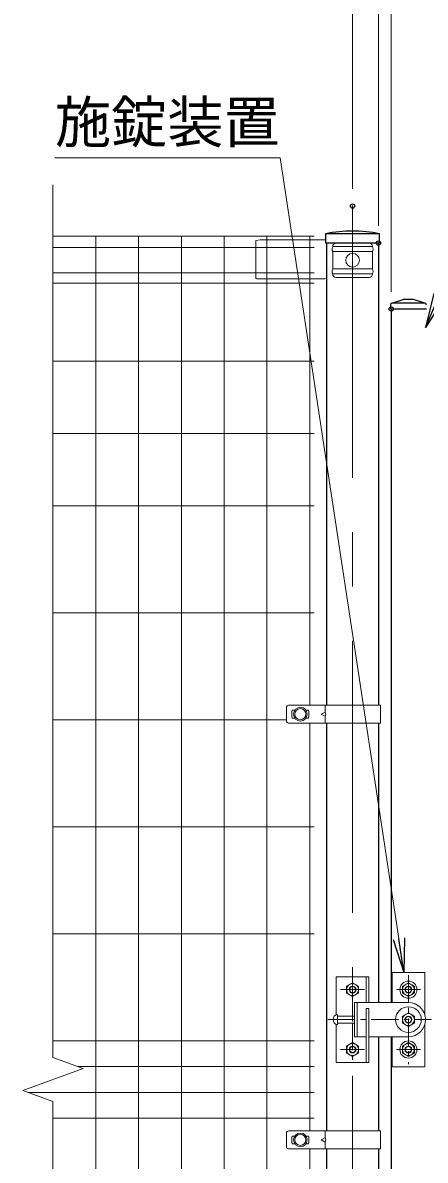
# Model space of a CAD drawing. Units: millimetres, scale not verified. Extents: x -4200 to 4200, y -2970 to 2970.
# Drawn here: x -3004 to -2534, y 314 to 1642 of the extents above; entities that cross this region are included whole.
import ezdxf
from ezdxf.enums import TextEntityAlignment as Align

# ---------------------------------------------------------------- set-up
doc = ezdxf.new("R2010")
doc.units = ezdxf.units.MM
doc.header["$LTSCALE"] = 10
doc.header["$PDMODE"] = 32
doc.header["$PDSIZE"] = 5
doc.linetypes.add('USER1', pattern=[50.8, 31.75, -6.35, 6.35, -6.35])
for name, color, linetype, lineweight in [('0-1_D-STR1', 1, 'Continuous', 25), ('0-2_D-BMK', 2, 'USER1', 13), ('0-3_D-STR3', 3, 'Continuous', 13), ('0-6_D-STR-DIM', 7, 'Continuous', 13), ('0-8_Defpoints', 6, 'Continuous', 25), ('0-9_D-STR-TXT', 7, 'Continuous', 13), ('0-D_D-STR2', 7, 'Continuous', 13)]:
    doc.layers.add(name, color=color, linetype=linetype, lineweight=lineweight)
doc.layers.add('0-7_0', color=7, linetype='Continuous')
doc.styles.add('ＭＳ ゴシック', font='')
doc.styles.get('ＭＳ ゴシック').set_extended_font_data('MS Gothic')

# ---------------------------------------------------------------- blocks, each defined once
blk = doc.blocks.new('U36')
at = {"layer": '0-1_D-STR1'}
for p, q in [((90, 19196), (90, 19150)), ((510, 19150), (90, 19150)), ((100, 19150), (100, 11050)), ((106.9, 19219), (240, 19260)), ((489.6, 19220), (114, 19220)), ((360, 19260), (240, 19260)), ((493.1, 19219), (360, 19260)), ((100, 10650), (100, 300))]:
    blk.add_line(p, q, dxfattribs=at)
for centre, start, end in [((114, 19196), 90, 180), ((486, 19196), 0, 72.84994)]:
    blk.add_arc(centre, 24, start, end, dxfattribs=at)
at = {"layer": '0-2_D-BMK'}
for p, q in [((-352.5, 11320), (-352.5, 10380)), ((300, 11370), (300, 10330)), ((-493.7, 11200), (-211.3, 11200)), ((158.8, 11200), (441.2, 11200)), ((-642.1, 10850), (568.4, 10850)), ((-493.7, 10500), (-211.3, 10500)), ((158.8, 10500), (441.2, 10500))]:
    blk.add_line(p, q, dxfattribs=at)
at = {"layer": '0-3_D-STR3'}
for p, q in [((-542.5, 11350), (-162.5, 11350)), ((-542.5, 10906.3), (-542.5, 11350)), ((-192.5, 11050), (-192.5, 11350)), ((-162.5, 11050), (-162.5, 11350)), ((490, 11400), (110, 11400)), ((110, 11050), (110, 11400)), ((490, 10912.4), (490, 11400)), ((-352.5, 11280.8), (-422.5, 11240.4)), ((-422.5, 11159.6), (-422.5, 11240.4)), ((-352.5, 11280.8), (-282.5, 11240.4)), ((-282.5, 11159.6), (-282.5, 11240.4)), ((300, 11280.8), (230, 11240.4)), ((230, 11159.6), (230, 11240.4)), ((300, 11280.8), (370, 11240.4)), ((370, 11159.6), (370, 11240.4)), ((-352.5, 11119.2), (-422.5, 11159.6)), ((-352.5, 11119.2), (-282.5, 11159.6)), ((-330, 11050), (-330, 10650)), ((-330, 11050), (300, 11050)), ((-300, 11050), (-300, 10650)), ((300, 11119.2), (230, 11159.6)), ((300, 11119.2), (370, 11159.6)), ((-530, 10790), (-530, 10910)), ((-192.5, 10980), (-162.5, 10980)), ((-192.5, 10980), (-192.5, 10350)), ((-162.5, 10980), (-162.5, 10350)), ((300, 10930.8), (230, 10890.4)), ((300, 10930.8), (370, 10890.4)), ((-542.5, 10350), (-542.5, 10793.7)), ((-330, 10890), (-530, 10890)), ((-330, 10810), (-530, 10810)), ((230, 10809.6), (230, 10890.4)), ((300, 10769.2), (230, 10809.6)), ((300, 10769.2), (370, 10809.6)), ((370, 10809.6), (370, 10890.4)), ((490, 10787.6), (490, 10300)), ((-330, 10650), (-192.5, 10650)), ((-162.5, 10650), (300, 10650)), ((110, 10300), (110, 10650)), ((-352.5, 10580.8), (-422.5, 10540.4)), ((-422.5, 10540.4), (-422.5, 10459.6)), ((-352.5, 10580.8), (-282.5, 10540.4)), ((-282.5, 10540.4), (-282.5, 10459.6)), ((300, 10580.8), (230, 10540.4)), ((300, 10580.8), (230, 10540.4)), ((230, 10459.6), (230, 10540.4)), ((300, 10580.8), (370, 10540.4)), ((300, 10580.8), (370, 10540.4)), ((370, 10459.6), (370, 10540.4)), ((-352.5, 10419.2), (-422.5, 10459.6)), ((-352.5, 10419.2), (-282.5, 10459.6)), ((300, 10419.2), (230, 10459.6)), ((300, 10419.2), (230, 10459.6)), ((300, 10419.2), (370, 10459.6)), ((300, 10419.2), (370, 10459.6)), ((-542.5, 10350), (-162.5, 10350)), ((490, 10300), (110, 10300))]:
    blk.add_line(p, q, dxfattribs=at)
for centre, radius in [((300, 11200), 100), ((-352.5, 11200), 70), ((-352.5, 11200), 40), ((-352.5, 11200), 35), ((300, 11200), 70), ((300, 11200), 40), ((300, 11200), 35), ((300, 10850), 150), ((300, 10850), 70), ((300, 10850), 40), ((300, 10850), 35), ((-352.5, 10500), 70), ((-352.5, 10500), 40), ((-352.5, 10500), 35), ((300, 10500), 100), ((300, 10500), 100), ((300, 10500), 70), ((300, 10500), 70), ((300, 10500), 40), ((300, 10500), 40), ((300, 10500), 35), ((300, 10500), 35)]:
    blk.add_circle(centre, radius, dxfattribs=at)
for centre, radius, start, end in [((300, 10850), 200, 270, 89.99983), ((-519, 10850), 61, 100.38886, 259.61115)]:
    blk.add_arc(centre, radius, start, end, dxfattribs=at)
blk = doc.blocks.new('_Open')
at = {"layer": '0-7_0'}
blk.add_line((-10, 1.667), (0, 0), dxfattribs=at)
blk.add_lwpolyline([(-10, -1.667), (0, 0), (-10, 0)], dxfattribs=at)

msp = doc.modelspace()

# ---------------------------------------------------------------- linework, layer by layer
at = {"layer": '0-1_D-STR1'}
for p, q in [((-2587.6, 1395.99), (-2650.5, 1395.99)), ((-2587.6, 1395.99), (-2650.5, 1395.99)), ((-2650.5, 1395.99), (-2650.5, 1384.99)), ((-2587.6, 1384.99), (-2587.6, 1395.99)), ((-2587.6, 1384.99), (-2587.6, 1395.99)), ((-2587.6, 1384.99), (-2650.5, 1384.99)), ((-2649.3, 1384.99), (-2649.3, 845.24)), ((-2588.8, 1384.99), (-2588.8, 845.24)), ((-2649.3, 824.24), (-2649.3, 347.99)), ((-2588.8, 824.24), (-2588.8, 497.99)), ((-2588.8, 457.99), (-2588.8, 347.99)), ((-2649.3, 326.99), (-2649.3, 5.24)), ((-2588.8, 326.99), (-2588.8, 5.24))]:
    msp.add_line(p, q, dxfattribs=at)
msp.add_arc((-2619.05, 1236.56), 162.5, 78.84081, 101.15919, dxfattribs=at)
msp.add_arc((-2619.05, 1236.56), 162.5, 78.84081, 101.15919, dxfattribs=at)
at = {"layer": '0-2_D-BMK'}
msp.add_line((-2619.05, 1428.23), (-2619.05, -917.59), dxfattribs=at)
at = {"layer": '0-3_D-STR3'}
for p, q in [((-2727.05, 1388.99), (-2732.05, 1387.99)), ((-2732.05, 1387.99), (-2732.05, 1344.17)), ((-2727.05, 1388.99), (-2651.17, 1388.99)), ((-2651.17, 1388.99), (-2650.5, 1388.66)), ((-2638.25, 1384.99), (-2599.84, 1384.99)), ((-2642.25, 1380.99), (-2595.84, 1380.99)), ((-2642.25, 1374.99), (-2642.25, 1354.99)), ((-2642.25, 1374.99), (-2595.84, 1374.99)), ((-2595.84, 1374.99), (-2595.84, 1354.99)), ((-2651.26, 1343.17), (-2731.05, 1343.17)), ((-2649.3, 1343.59), (-2651.26, 1343.17)), ((-2642.25, 1354.99), (-2595.84, 1354.99)), ((-2642.25, 1348.99), (-2595.84, 1348.99)), ((-2638.25, 1344.99), (-2599.84, 1344.99)), ((-2696.05, 843.24), (-2696.05, 826.24)), ((-2586.5, 845.24), (-2694.05, 845.24)), ((-2690.05, 838.24), (-2690.05, 831.24)), ((-2686.66, 839.24), (-2689.05, 839.24)), ((-2671.05, 839.24), (-2673.43, 839.24)), ((-2670.05, 838.24), (-2670.05, 831.24)), ((-2651.2, 845.24), (-2651.2, 837.24)), ((-2586.5, 845.24), (-2586.5, 824.24)), ((-2586.5, 824.24), (-2694.05, 824.24)), ((-2686.66, 830.24), (-2689.05, 830.24)), ((-2671.05, 830.24), (-2673.43, 830.24)), ((-2651.2, 832.24), (-2651.2, 824.24)), ((-2696.05, 345.99), (-2696.05, 328.99)), ((-2586.5, 347.99), (-2694.05, 347.99)), ((-2651.2, 347.99), (-2651.2, 339.99)), ((-2586.5, 347.99), (-2586.5, 326.99)), ((-2690.05, 340.99), (-2690.05, 333.99)), ((-2686.66, 341.99), (-2689.05, 341.99)), ((-2686.66, 332.99), (-2689.05, 332.99)), ((-2671.05, 341.99), (-2673.43, 341.99)), ((-2671.05, 332.99), (-2673.43, 332.99)), ((-2670.05, 340.99), (-2670.05, 333.99)), ((-2651.2, 334.99), (-2651.2, 326.99)), ((-2586.5, 326.99), (-2694.05, 326.99))]:
    msp.add_line(p, q, dxfattribs=at)
for points in [[(-2655.78, 834.74), (-2651.2, 837.24), (-2650.23, 834.74), (-2651.2, 832.24)], [(-2655.78, 337.49), (-2651.2, 339.99), (-2650.23, 337.49), (-2651.2, 334.99)]]:
    msp.add_lwpolyline(points, close=True, dxfattribs=at)
for centre, radius in [((-2619.05, 1364.99), 8), ((-2680.05, 834.74), 8), ((-2680.05, 834.74), 6.5), ((-2680.05, 337.49), 8), ((-2680.05, 337.49), 6.5)]:
    msp.add_circle(centre, radius, dxfattribs=at)
for centre, radius, start, end in [((-2638.25, 1380.99), 4, 90, 180), ((-2599.84, 1380.99), 4, 0, 90), ((-2637, 1377.99), 6.05, 150.26731, 209.73269), ((-2601.09, 1377.99), 6.05, 330.26731, 29.73269), ((-2731.05, 1344.17), 1, 180, 270), ((-2636.98, 1351.99), 6.07, 150.37394, 209.62606), ((-2638.25, 1348.99), 4, 180, 270), ((-2599.84, 1348.99), 4, 270, 0), ((-2601.12, 1351.99), 6.07, 330.37394, 29.62606), ((-2694.05, 843.24), 2, 90, 180), ((-2689.05, 838.24), 1, 90, 180), ((-2671.05, 838.24), 1, 0, 90), ((-2694.05, 826.24), 2, 180, 270), ((-2689.05, 831.24), 1, 180, 270), ((-2671.05, 831.24), 1, 270, 0), ((-2694.05, 345.99), 2, 90, 180), ((-2689.05, 340.99), 1, 90, 180), ((-2689.05, 333.99), 1, 180, 270), ((-2671.05, 340.99), 1, 0, 90), ((-2671.05, 333.99), 1, 270, 0), ((-2694.05, 328.99), 2, 180, 270)]:
    msp.add_arc(centre, radius, start, end, dxfattribs=at)
at = {"layer": '0-6_D-STR-DIM'}
for p, q in [((-2619.05, 1448.23), (-2619.05, 1828.04)), ((-2588.8, 1404.99), (-2588.8, 1708.04)), ((-2573.8, 1327.99), (-2573.8, 1708.04)), ((-2573.8, 1327.99), (-2573.8, 1708.04))]:
    msp.add_line(p, q, dxfattribs=at)
at = {"layer": '0-8_Defpoints'}
for p in [(-2619.05, 1428.23), (-2588.8, 1384.99), (-2573.8, 1307.99)]:
    msp.add_point(p, dxfattribs=at)
at = {"layer": '0-9_D-STR-TXT'}
msp.add_lwpolyline([(-2966.99, 1484.69), (-2703.67, 1484.69), (-2565.1, 572.54)], dxfattribs=at)
at = {"layer": '0-D_D-STR2'}
for p, q in [((-2664.05, 1393), (-2969.05, 1393)), ((-2919.05, 1393), (-2919.05, -577)), ((-2869.05, 1393), (-2869.05, -577)), ((-2819.05, 1393), (-2819.05, -577)), ((-2769.05, 1393), (-2769.05, -577)), ((-2719.05, 1393), (-2719.05, -577)), ((-2669.05, 1393), (-2669.05, 845.24)), ((-2664.05, 1379.9), (-2969.05, 1379.9)), ((-2664.05, 1350.1), (-2969.05, 1350.1)), ((-2664.05, 1338.24), (-2969.05, 1338.24)), ((-2664.05, 1247), (-2969.05, 1247)), ((-2664.05, 1162.5), (-2969.05, 1162.5)), ((-2664.05, 1078), (-2969.05, 1078)), ((-2664.05, 953), (-2969.05, 953)), ((-2696.05, 828), (-2969.05, 828)), ((-2669.05, 824.24), (-2669.05, 347.99)), ((-2664.05, 703), (-2969.05, 703)), ((-2664.05, 578), (-2969.05, 578)), ((-2664.05, 453), (-2969.05, 453)), ((-2664.05, 423), (-2939.78, 423)), ((-2664.05, 393), (-2998.31, 393)), ((-2664.05, 363), (-2969.05, 363)), ((-2669.05, 326.99), (-2669.05, 5.24))]:
    msp.add_line(p, q, dxfattribs=at)
msp.add_lwpolyline([(-2969.05, -742), (-2969.05, 382.35), (-3004.29, 395.18), (-2933.81, 420.83), (-2969.05, 433.65), (-2969.05, 1453)], dxfattribs=at)

# ---------------------------------------------------------------- block references
at = {"layer": '0-6_D-STR-DIM', "xscale": 0.1, "yscale": 0.1}
msp.add_blockref('U36', (-2583.8, -607.01), dxfattribs=at)
at = {"layer": '0-9_D-STR-TXT', "xscale": 4, "yscale": 4}
for p, rotation in [((-2533.8, 1286.59), 246.85112), ((-2559.09, 532.99), 278.63805)]:
    msp.add_blockref('_Open', p, dxfattribs=dict(at, rotation=rotation))

# ---------------------------------------------------------------- texts
at = {"layer": '0-9_D-STR-TXT', "style": 'ＭＳ ゴシック'}
msp.add_text('施錠装置', height=48.09, dxfattribs=at).set_placement((-2966.69, 1487.91), align=Align.BOTTOM_LEFT)

doc.saveas('drawing.dxf')
